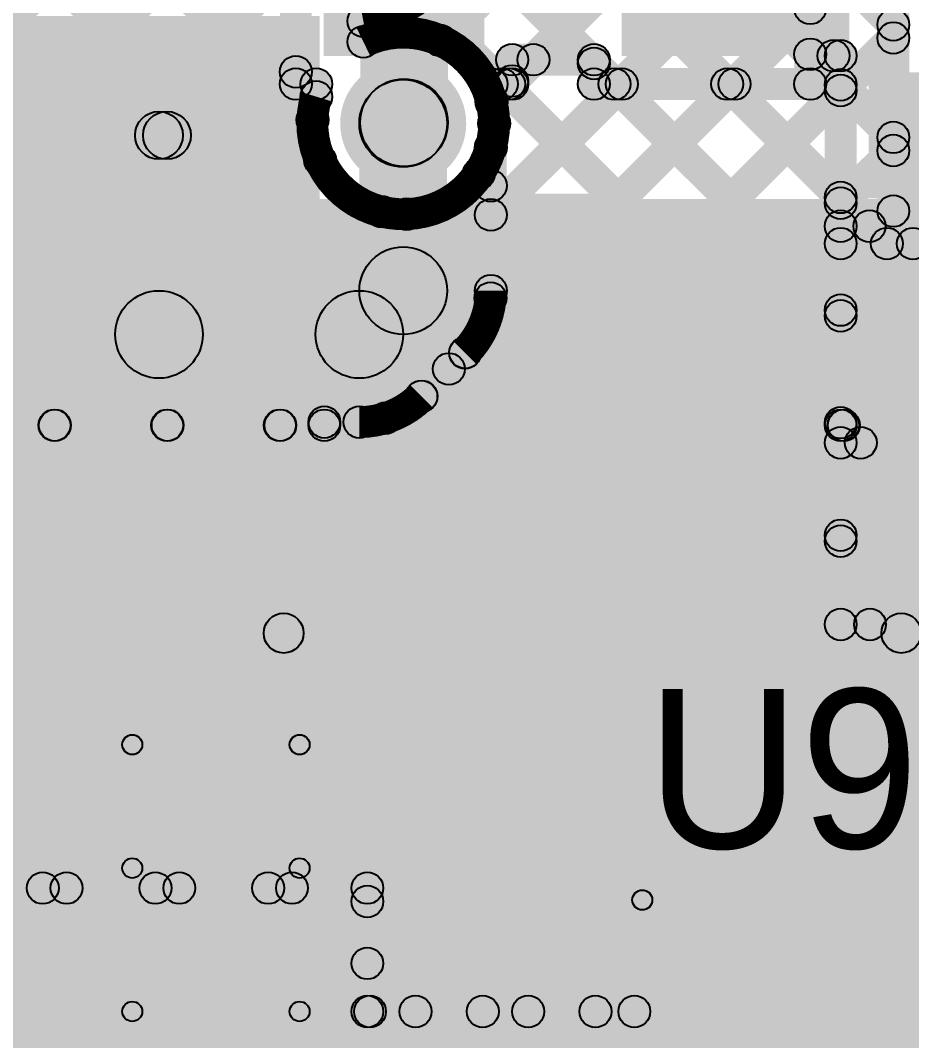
# Model space of a CAD drawing. Header units: millimetres. Extents: x -0.24 to 2.5, y 0 to 2.55.
# Drawn here: x 0.4219 to 0.6456, y 1.7497 to 2.0059 of the extents above; entities that cross this region are included whole.
import ezdxf

# ---------------------------------------------------------------- set-up
doc = ezdxf.new("R2010")
doc.units = ezdxf.units.MM
doc.header["$MEASUREMENT"] = 0
for name, color, linetype in [('BottomLayer', 5, 'Continuous'), ('BottomPaste', 16, 'Continuous'), ('BottomSolder', 6, 'Continuous'), ('TopLayer', 1, 'Continuous'), ('TopOverlay', 2, 'Continuous'), ('TopPaste', 8, 'Continuous'), ('TopSolder', 216, 'Continuous'), ('ViaHoleLayer', 16, 'Continuous')]:
    doc.layers.add(name, color=color, linetype=linetype)

# ---------------------------------------------------------------- blocks, each defined once
blk = doc.blocks.new('LM393DT_6')
at = {"layer": 'TopLayer'}
for points in [[(-0.07579, 0.08681), (-0.07579, 0.06319), (-0.13681, 0.06319), (-0.13681, 0.08681)], [(0.13681, 0.08681), (0.13681, 0.06319), (0.07579, 0.06319), (0.07579, 0.08681)], [(-0.07579, 0.03681), (-0.07579, 0.01319), (-0.13681, 0.01319), (-0.13681, 0.03681)], [(0.13681, 0.03681), (0.13681, 0.01319), (0.07579, 0.01319), (0.07579, 0.03681)], [(-0.07579, -0.01319), (-0.07579, -0.03681), (-0.13681, -0.03681), (-0.13681, -0.01319)], [(0.13681, -0.01319), (0.13681, -0.03681), (0.07579, -0.03681), (0.07579, -0.01319)], [(-0.07579, -0.06319), (-0.07579, -0.08681), (-0.13681, -0.08681), (-0.13681, -0.06319)], [(0.13681, -0.06319), (0.13681, -0.08681), (0.07579, -0.08681), (0.07579, -0.06319)]]:
    blk.add_hatch(color=1, dxfattribs=at).paths.add_polyline_path(points)
at = {"layer": 'TopOverlay'}
h = blk.add_hatch(color=2, dxfattribs=at)
edge = h.paths.add_edge_path()
edge.add_arc((-0.12907, 0.102), 0.005, 0, 360)
h = blk.add_hatch(color=2, dxfattribs=at)
edge = h.paths.add_edge_path()
edge.add_arc((-0.11493, 0.102), 0.005, 0, 360)
h = blk.add_hatch(color=2, dxfattribs=at)
edge = h.paths.add_edge_path()
edge.add_arc((-0.075, 0.1), 0.005, 0, 360)
for points in [[(-0.075, 0.095), (-0.075, 0.105), (0.08, 0.105), (0.08, 0.095)], [(-0.075, -0.105), (-0.075, -0.095), (0.08, -0.095), (0.08, -0.105)]]:
    blk.add_hatch(color=2, dxfattribs=at).paths.add_polyline_path(points)
h = blk.add_hatch(color=2, dxfattribs=at)
edge = h.paths.add_edge_path()
edge.add_arc((0.08, 0.1), 0.005, 0, 360)
h = blk.add_hatch(color=2, dxfattribs=at)
edge = h.paths.add_edge_path()
edge.add_arc((-0.075, -0.1), 0.005, 0, 360)
h = blk.add_hatch(color=2, dxfattribs=at)
edge = h.paths.add_edge_path()
edge.add_arc((0.08, -0.1), 0.005, 0, 360)
at = {"layer": 'TopPaste'}
for points in [[(-0.07579, 0.08681), (-0.07579, 0.06319), (-0.13681, 0.06319), (-0.13681, 0.08681)], [(0.13681, 0.08681), (0.13681, 0.06319), (0.07579, 0.06319), (0.07579, 0.08681)], [(-0.07579, 0.03681), (-0.07579, 0.01319), (-0.13681, 0.01319), (-0.13681, 0.03681)], [(0.13681, 0.03681), (0.13681, 0.01319), (0.07579, 0.01319), (0.07579, 0.03681)], [(-0.07579, -0.01319), (-0.07579, -0.03681), (-0.13681, -0.03681), (-0.13681, -0.01319)], [(0.13681, -0.01319), (0.13681, -0.03681), (0.07579, -0.03681), (0.07579, -0.01319)], [(-0.07579, -0.06319), (-0.07579, -0.08681), (-0.13681, -0.08681), (-0.13681, -0.06319)], [(0.13681, -0.06319), (0.13681, -0.08681), (0.07579, -0.08681), (0.07579, -0.06319)]]:
    blk.add_hatch(color=8, dxfattribs=at).paths.add_polyline_path(points)
at = {"layer": 'TopSolder'}
for points in [[(-0.07179, 0.09081), (-0.07179, 0.05919), (-0.14081, 0.05919), (-0.14081, 0.09081)], [(0.14081, 0.09081), (0.14081, 0.05919), (0.07179, 0.05919), (0.07179, 0.09081)], [(-0.07179, 0.04081), (-0.07179, 0.00919), (-0.14081, 0.00919), (-0.14081, 0.04081)], [(0.14081, 0.04081), (0.14081, 0.00919), (0.07179, 0.00919), (0.07179, 0.04081)], [(-0.07179, -0.00919), (-0.07179, -0.04081), (-0.14081, -0.04081), (-0.14081, -0.00919)], [(0.14081, -0.00919), (0.14081, -0.04081), (0.07179, -0.04081), (0.07179, -0.00919)], [(-0.07179, -0.05919), (-0.07179, -0.09081), (-0.14081, -0.09081), (-0.14081, -0.05919)], [(0.14081, -0.05919), (0.14081, -0.09081), (0.07179, -0.09081), (0.07179, -0.05919)]]:
    blk.add_hatch(color=216, dxfattribs=at).paths.add_polyline_path(points)
at = {"layer": 'TopOverlay', "const_width": 0.01}
blk.add_lwpolyline([(-0.11493, 0.102, 1), (-0.12907, 0.102, 1)], format="xyb", close=True, dxfattribs=at)
at = {"layer": 'TopOverlay'}
for centre in [(-0.12907, 0.102), (-0.11493, 0.102), (-0.075, 0.1), (0.08, 0.1), (-0.075, -0.1), (0.08, -0.1)]:
    blk.add_circle(centre, 0.005, dxfattribs=at)
blk = doc.blocks.new('C__0603_12')
at = {"layer": 'TopLayer'}
for points in [[(-0.015, 0.0175), (-0.015, -0.0175), (-0.045, -0.0175), (-0.045, 0.0175)], [(0.045, 0.0175), (0.045, -0.0175), (0.015, -0.0175), (0.015, 0.0175)]]:
    blk.add_hatch(color=1, dxfattribs=at).paths.add_polyline_path(points)
at = {"layer": 'TopOverlay'}
h = blk.add_hatch(color=2, dxfattribs=at)
edge = h.paths.add_edge_path()
edge.add_arc((-0.049, 0.021), 0.0025, 0, 360)
h = blk.add_hatch(color=2, dxfattribs=at)
edge = h.paths.add_edge_path()
edge.add_arc((-0.049, 0.021), 0.0025, 0, 360)
for points in [[(-0.049, 0.0185), (-0.049, 0.0235), (-0.018, 0.0235), (-0.018, 0.0185)], [(0.018, 0.0185), (0.018, 0.0235), (0.049, 0.0235), (0.049, 0.0185)], [(-0.0515, 0.021), (-0.0465, 0.021), (-0.0465, -0.021), (-0.0515, -0.021)], [(0.0465, 0.021), (0.0515, 0.021), (0.0515, -0.021), (0.0465, -0.021)], [(-0.049, -0.0235), (-0.049, -0.0185), (-0.018, -0.0185), (-0.018, -0.0235)], [(0.018, -0.0235), (0.018, -0.0185), (0.049, -0.0185), (0.049, -0.0235)]]:
    blk.add_hatch(color=2, dxfattribs=at).paths.add_polyline_path(points)
h = blk.add_hatch(color=2, dxfattribs=at)
edge = h.paths.add_edge_path()
edge.add_arc((-0.018, 0.021), 0.0025, 0, 360)
h = blk.add_hatch(color=2, dxfattribs=at)
edge = h.paths.add_edge_path()
edge.add_arc((0.018, 0.021), 0.0025, 0, 360)
h = blk.add_hatch(color=2, dxfattribs=at)
edge = h.paths.add_edge_path()
edge.add_arc((0.049, 0.021), 0.0025, 0, 360)
h = blk.add_hatch(color=2, dxfattribs=at)
edge = h.paths.add_edge_path()
edge.add_arc((0.049, 0.021), 0.0025, 0, 360)
h = blk.add_hatch(color=2, dxfattribs=at)
edge = h.paths.add_edge_path()
edge.add_arc((-0.049, -0.021), 0.0025, 0, 360)
h = blk.add_hatch(color=2, dxfattribs=at)
edge = h.paths.add_edge_path()
edge.add_arc((-0.049, -0.021), 0.0025, 0, 360)
h = blk.add_hatch(color=2, dxfattribs=at)
edge = h.paths.add_edge_path()
edge.add_arc((-0.018, -0.021), 0.0025, 0, 360)
h = blk.add_hatch(color=2, dxfattribs=at)
edge = h.paths.add_edge_path()
edge.add_arc((0.018, -0.021), 0.0025, 0, 360)
h = blk.add_hatch(color=2, dxfattribs=at)
edge = h.paths.add_edge_path()
edge.add_arc((0.049, -0.021), 0.0025, 0, 360)
h = blk.add_hatch(color=2, dxfattribs=at)
edge = h.paths.add_edge_path()
edge.add_arc((0.049, -0.021), 0.0025, 0, 360)
at = {"layer": 'TopPaste'}
for points in [[(-0.015, 0.0175), (-0.015, -0.0175), (-0.045, -0.0175), (-0.045, 0.0175)], [(0.045, 0.0175), (0.045, -0.0175), (0.015, -0.0175), (0.015, 0.0175)]]:
    blk.add_hatch(color=8, dxfattribs=at).paths.add_polyline_path(points)
at = {"layer": 'TopSolder'}
for points in [[(-0.01264, 0.01986), (-0.01264, -0.01986), (-0.04736, -0.01986), (-0.04736, 0.01986)], [(0.04736, 0.01986), (0.04736, -0.01986), (0.01264, -0.01986), (0.01264, 0.01986)]]:
    blk.add_hatch(color=216, dxfattribs=at).paths.add_polyline_path(points)
at = {"layer": 'TopOverlay'}
for centre in [(-0.049, 0.021), (-0.049, 0.021), (-0.018, 0.021), (0.018, 0.021), (0.049, 0.021), (0.049, 0.021), (-0.049, -0.021), (-0.049, -0.021), (-0.018, -0.021), (0.018, -0.021), (0.049, -0.021), (0.049, -0.021)]:
    blk.add_circle(centre, 0.0025, dxfattribs=at)
blk = doc.blocks.new('SOT_23_B_37')
at = {"layer": 'BottomLayer'}
for points in [[(-0.05354, 0.05748), (-0.02126, 0.05748), (-0.02126, 0.02126), (-0.05354, 0.02126)], [(0.02126, 0.05748), (0.05354, 0.05748), (0.05354, 0.02126), (0.02126, 0.02126)], [(-0.01614, -0.02126), (0.01614, -0.02126), (0.01614, -0.05748), (-0.01614, -0.05748)]]:
    blk.add_hatch(color=5, dxfattribs=at).paths.add_polyline_path(points)
at = {"layer": 'BottomPaste'}
for points in [[(-0.05354, 0.05748), (-0.02126, 0.05748), (-0.02126, 0.02126), (-0.05354, 0.02126)], [(0.02126, 0.05748), (0.05354, 0.05748), (0.05354, 0.02126), (0.02126, 0.02126)], [(-0.01614, -0.02126), (0.01614, -0.02126), (0.01614, -0.05748), (-0.01614, -0.05748)]]:
    blk.add_hatch(color=16, dxfattribs=at).paths.add_polyline_path(points)
at = {"layer": 'BottomSolder'}
for points in [[(-0.05754, 0.06148), (-0.01726, 0.06148), (-0.01726, 0.01726), (-0.05754, 0.01726)], [(0.01726, 0.06148), (0.05754, 0.06148), (0.05754, 0.01726), (0.01726, 0.01726)], [(-0.02014, -0.01726), (0.02014, -0.01726), (0.02014, -0.06148), (-0.02014, -0.06148)]]:
    blk.add_hatch(color=6, dxfattribs=at).paths.add_polyline_path(points)
blk = doc.blocks.new('8_TSSOP_38')
at = {"layer": 'TopLayer'}
for points in [[(-0.1437, 0.04724), (-0.08465, 0.04724), (-0.08465, 0.02953), (-0.1437, 0.02953)], [(0.08465, 0.04724), (0.1437, 0.04724), (0.1437, 0.02953), (0.08465, 0.02953)], [(-0.1437, 0.02165), (-0.08465, 0.02165), (-0.08465, 0.00394), (-0.1437, 0.00394)], [(0.08465, 0.02165), (0.1437, 0.02165), (0.1437, 0.00394), (0.08465, 0.00394)], [(-0.1437, -0.00394), (-0.08465, -0.00394), (-0.08465, -0.02165), (-0.1437, -0.02165)], [(0.08465, -0.00394), (0.1437, -0.00394), (0.1437, -0.02165), (0.08465, -0.02165)], [(-0.1437, -0.02953), (-0.08465, -0.02953), (-0.08465, -0.04724), (-0.1437, -0.04724)], [(0.08465, -0.02953), (0.1437, -0.02953), (0.1437, -0.04724), (0.08465, -0.04724)]]:
    blk.add_hatch(color=1, dxfattribs=at).paths.add_polyline_path(points)
at = {"layer": 'TopOverlay'}
h = blk.add_hatch(color=2, dxfattribs=at)
edge = h.paths.add_edge_path()
edge.add_arc((-0.133, 0.059), 0.005, 0, 360)
h = blk.add_hatch(color=2, dxfattribs=at)
edge = h.paths.add_edge_path()
edge.add_arc((-0.127, 0.059), 0.005, 0, 360)
h = blk.add_hatch(color=2, dxfattribs=at)
edge = h.paths.add_edge_path()
edge.add_arc((-0.072, 0.061), 0.0025, 0, 360)
for points in [[(0.071, 0.0635), (0.071, 0.0585), (-0.072, 0.0585), (-0.072, 0.0635)], [(0.071, -0.0585), (0.071, -0.0635), (-0.072, -0.0635), (-0.072, -0.0585)]]:
    blk.add_hatch(color=2, dxfattribs=at).paths.add_polyline_path(points)
h = blk.add_hatch(color=2, dxfattribs=at)
edge = h.paths.add_edge_path()
edge.add_arc((0.071, 0.061), 0.0025, 0, 360)
h = blk.add_hatch(color=2, dxfattribs=at)
edge = h.paths.add_edge_path()
edge.add_arc((-0.072, -0.061), 0.0025, 0, 360)
h = blk.add_hatch(color=2, dxfattribs=at)
edge = h.paths.add_edge_path()
edge.add_arc((0.071, -0.061), 0.0025, 0, 360)
at = {"layer": 'TopPaste'}
for points in [[(-0.1437, 0.04724), (-0.08465, 0.04724), (-0.08465, 0.02953), (-0.1437, 0.02953)], [(0.08465, 0.04724), (0.1437, 0.04724), (0.1437, 0.02953), (0.08465, 0.02953)], [(-0.1437, 0.02165), (-0.08465, 0.02165), (-0.08465, 0.00394), (-0.1437, 0.00394)], [(0.08465, 0.02165), (0.1437, 0.02165), (0.1437, 0.00394), (0.08465, 0.00394)], [(-0.1437, -0.00394), (-0.08465, -0.00394), (-0.08465, -0.02165), (-0.1437, -0.02165)], [(0.08465, -0.00394), (0.1437, -0.00394), (0.1437, -0.02165), (0.08465, -0.02165)], [(-0.1437, -0.02953), (-0.08465, -0.02953), (-0.08465, -0.04724), (-0.1437, -0.04724)], [(0.08465, -0.02953), (0.1437, -0.02953), (0.1437, -0.04724), (0.08465, -0.04724)]]:
    blk.add_hatch(color=8, dxfattribs=at).paths.add_polyline_path(points)
at = {"layer": 'TopSolder'}
for points in [[(-0.1477, 0.05124), (-0.08065, 0.05124), (-0.08065, 0.02553), (-0.1477, 0.02553)], [(0.08065, 0.05124), (0.1477, 0.05124), (0.1477, 0.02553), (0.08065, 0.02553)], [(-0.1477, 0.02565), (-0.08065, 0.02565), (-0.08065, -0.00006), (-0.1477, -0.00006)], [(0.08065, 0.02565), (0.1477, 0.02565), (0.1477, -0.00006), (0.08065, -0.00006)], [(-0.1477, 0.00006), (-0.08065, 0.00006), (-0.08065, -0.02565), (-0.1477, -0.02565)], [(0.08065, 0.00006), (0.1477, 0.00006), (0.1477, -0.02565), (0.08065, -0.02565)], [(-0.1477, -0.02553), (-0.08065, -0.02553), (-0.08065, -0.05124), (-0.1477, -0.05124)], [(0.08065, -0.02553), (0.1477, -0.02553), (0.1477, -0.05124), (0.08065, -0.05124)]]:
    blk.add_hatch(color=216, dxfattribs=at).paths.add_polyline_path(points)
at = {"layer": 'TopOverlay', "const_width": 0.01}
blk.add_lwpolyline([(-0.127, 0.059, 1), (-0.133, 0.059, 1)], format="xyb", close=True, dxfattribs=at)
at = {"layer": 'TopOverlay'}
for centre, radius in [((-0.133, 0.059), 0.005), ((-0.127, 0.059), 0.005), ((-0.072, 0.061), 0.0025), ((0.071, 0.061), 0.0025), ((-0.072, -0.061), 0.0025), ((0.071, -0.061), 0.0025)]:
    blk.add_circle(centre, radius, dxfattribs=at)

msp = doc.modelspace()

# ---------------------------------------------------------------- hatches: boundary and pattern name
at = {"layer": 'BottomLayer'}
for points in [[(0.04617, 2.28282), (0.05183, 2.28848), (0.82977, 1.51053), (0.82412, 1.50487)], [(0.04617, 2.25454), (0.05183, 2.26019), (0.81147, 1.50055), (0.80582, 1.49489)], [(-0.0496, 2.23717), (-0.04394, 2.24283), (0.76269, 1.43619), (0.75703, 1.43054)], [(-0.02132, 2.23717), (-0.01566, 2.24283), (0.77109, 1.45608), (0.76544, 1.45042)], [(0.00697, 2.23717), (0.01262, 2.24283), (0.78218, 1.47328), (0.77652, 1.46762)], [(0.03525, 2.23717), (0.04091, 2.24283), (0.79566, 1.48808), (0.79, 1.48243)], [(0.31779, 1.53117), (0.31213, 1.53683), (0.83879, 2.06349), (0.84445, 2.05783)], [(-0.05484, 1.49795), (-0.0605, 1.50361), (0.48828, 2.05239), (0.49394, 2.04673)], [(-0.04896, 1.53212), (-0.05462, 1.53777), (0.45495, 2.04735), (0.46061, 2.04169)], [(0.42872, 2.04169), (0.43438, 2.04735), (0.49803, 1.98369), (0.49238, 1.97804)], [(0.49506, 1.98989), (0.48706, 1.98989), (0.48706, 2.04811), (0.49506, 2.04811)], [(0.40617, 2.03596), (0.41183, 2.04161), (0.93261, 1.52083), (0.92696, 1.51517)], [(0.62414, 1.98989), (0.61614, 1.98989), (0.61614, 2.03171), (0.62414, 2.03171)], [(0.34607, 1.53117), (0.34041, 1.53683), (0.83117, 2.02759), (0.83683, 2.02193)], [(0.61731, 2.0228), (0.62297, 2.02846), (0.64383, 2.0076), (0.63817, 2.00195)], [(-0.16717, 1.35734), (-0.17283, 1.363), (0.48823, 2.02405), (0.49388, 2.0184)], [(0.5292, 1.9802), (0.5072, 1.9802), (0.5072, 2.019), (0.5292, 2.019)], [(0.645, 1.958), (0.637, 1.958), (0.637, 2.02), (0.645, 2.02)], [(0.3471, 2.01017), (0.35276, 2.01583), (0.85098, 1.51761), (0.84533, 1.51195)], [(0.37539, 2.01017), (0.38105, 2.01583), (0.87608, 1.5208), (0.87042, 1.51514)], [(0.40367, 2.01017), (0.40933, 2.01583), (0.90433, 1.52083), (0.89867, 1.51517)], [(-0.00063, 1.35417), (-0.00629, 1.35983), (0.63817, 2.00429), (0.64383, 1.99863)], [(0.37436, 1.53117), (0.3687, 1.53683), (0.83117, 1.9993), (0.83683, 1.99364)], [(0.54817, 1.98783), (0.54251, 1.99348), (0.54786, 1.99883), (0.55351, 1.99317)], [(0.54534, 1.992), (0.54534, 2), (0.56586, 2), (0.56586, 1.992)], [(0.61731, 1.99452), (0.62297, 2.00018), (0.64383, 1.97932), (0.63817, 1.97366)], [(-0.12206, 1.37417), (-0.12771, 1.37983), (0.48823, 1.99577), (0.49388, 1.99011)], [(0.54934, 1.98989), (0.54134, 1.98989), (0.54134, 1.996), (0.54934, 1.996)], [(0.56986, 1.98989), (0.56186, 1.98989), (0.56186, 1.996), (0.56986, 1.996)], [(0.56303, 1.99223), (0.56869, 1.99789), (0.57386, 1.99272), (0.5682, 1.98706)], [(0.49106, 1.98589), (0.49106, 1.99389), (0.4962, 1.99389), (0.4962, 1.98589)], [(0.5402, 1.98589), (0.5402, 1.99389), (0.54534, 1.99389), (0.54534, 1.98589)], [(0.56586, 1.98589), (0.56586, 1.99389), (0.62014, 1.99389), (0.62014, 1.98589)], [(-0.04817, 1.3632), (-0.05383, 1.36886), (0.57003, 1.99272), (0.57569, 1.98706)], [(-0.02892, 1.35417), (-0.03458, 1.35983), (0.59831, 1.99272), (0.60397, 1.98706)], [(0.40264, 1.53117), (0.39698, 1.53683), (0.85298, 1.99283), (0.85864, 1.98717)], [(0.43092, 1.53117), (0.42527, 1.53683), (0.88127, 1.99283), (0.88692, 1.98717)], [(0.54303, 1.98268), (0.53737, 1.98834), (0.54175, 1.99272), (0.5474, 1.98706)], [(0.53992, 1.98706), (0.54558, 1.99272), (1.01747, 1.52083), (1.01181, 1.51517)], [(0.5682, 1.98706), (0.57386, 1.99272), (1.04575, 1.52083), (1.04009, 1.51517)], [(0.59649, 1.98706), (0.60214, 1.99272), (1.07403, 1.52083), (1.06838, 1.51517)], [(0.5002, 1.98671), (0.4922, 1.98671), (0.4922, 1.98989), (0.5002, 1.98989)], [(0.52578, 1.97222), (0.51022, 1.98778), (0.51042, 1.98797), (0.52597, 1.97242)], [(0.5442, 1.98526), (0.5362, 1.98526), (0.5362, 1.98989), (0.5442, 1.98989)], [(0.20493, 1.53145), (0.19927, 1.53711), (0.63817, 1.97601), (0.64383, 1.97035)], [(-0.09377, 1.37417), (-0.09943, 1.37983), (0.49432, 1.97358), (0.49998, 1.96792)], [(0.53416, 1.96454), (0.53982, 1.97019), (0.98918, 1.52083), (0.98353, 1.51517)], [(-0.06549, 1.37417), (-0.07114, 1.37983), (0.50971, 1.96068), (0.51537, 1.95502)], [(0.23293, 1.53117), (0.22728, 1.53683), (0.65128, 1.96083), (0.65693, 1.95517)], [(0.26122, 1.53117), (0.25556, 1.53683), (0.67956, 1.96083), (0.68522, 1.95517)], [(0.261, 1.578), (1.173, 1.578), (1.173, 1.961), (0.261, 1.961)], [(0.2895, 1.53117), (0.28385, 1.53683), (0.70785, 1.96083), (0.7135, 1.95517)], [(0.51604, 1.95438), (0.52169, 1.96003), (0.9609, 1.52083), (0.95524, 1.51517)], [(0.641, 1.954), (0.641, 1.962), (0.713, 1.962), (0.713, 1.954)]]:
    msp.add_hatch(color=5, dxfattribs=at).paths.add_polyline_path(points)
h = msp.add_hatch(color=5, dxfattribs=at)
edge = h.paths.add_edge_path()
edge.add_arc((0.62014, 2.00889), 0.004, 0, 360)
h = msp.add_hatch(color=5, dxfattribs=at)
edge = h.paths.add_edge_path()
edge.add_arc((0.641, 2.00477), 0.004, 0, 360)
h = msp.add_hatch(color=5, dxfattribs=at)
edge = h.paths.add_edge_path()
edge.add_arc((0.641, 2.00146), 0.004, 0, 360)
h = msp.add_hatch(color=5, dxfattribs=at)
edge = h.paths.add_edge_path()
edge.add_arc((0.62014, 1.99735), 0.004, 0, 360)
h = msp.add_hatch(color=5, dxfattribs=at)
edge = h.paths.add_edge_path()
edge.add_arc((0.54534, 1.996), 0.004, 0, 360)
h = msp.add_hatch(color=5, dxfattribs=at)
edge = h.paths.add_edge_path()
edge.add_arc((0.54534, 1.996), 0.004, 0, 360)
h = msp.add_hatch(color=5, dxfattribs=at)
edge = h.paths.add_edge_path()
edge.add_arc((0.55068, 1.996), 0.004, 0, 360)
h = msp.add_hatch(color=5, dxfattribs=at)
edge = h.paths.add_edge_path()
edge.add_arc((0.56586, 1.996), 0.004, 0, 360)
h = msp.add_hatch(color=5, dxfattribs=at)
edge = h.paths.add_edge_path()
edge.add_arc((0.56586, 1.996), 0.004, 0, 360)
h = msp.add_hatch(color=5, dxfattribs=at)
edge = h.paths.add_edge_path()
edge.add_arc((0.56586, 1.99506), 0.004, 0, 360)
h = msp.add_hatch(color=5, dxfattribs=at)
edge = h.paths.add_edge_path()
edge.add_arc((0.49106, 1.99294), 0.004, 0, 360)
h = msp.add_hatch(color=5, dxfattribs=at)
edge = h.paths.add_edge_path()
edge.add_arc((0.49106, 1.98989), 0.004, 0, 360)
h = msp.add_hatch(color=5, dxfattribs=at)
edge = h.paths.add_edge_path()
edge.add_arc((0.49106, 1.98989), 0.004, 0, 360)
h = msp.add_hatch(color=5, dxfattribs=at)
edge = h.paths.add_edge_path()
edge.add_arc((0.4962, 1.98989), 0.004, 0, 360)
h = msp.add_hatch(color=5, dxfattribs=at)
edge = h.paths.add_edge_path()
edge.add_arc((0.4962, 1.98989), 0.004, 0, 360)
h = msp.add_hatch(color=5, dxfattribs=at)
edge = h.paths.add_edge_path()
edge.add_arc((0.5402, 1.98989), 0.004, 0, 360)
h = msp.add_hatch(color=5, dxfattribs=at)
edge = h.paths.add_edge_path()
edge.add_arc((0.5402, 1.98989), 0.004, 0, 360)
h = msp.add_hatch(color=5, dxfattribs=at)
edge = h.paths.add_edge_path()
edge.add_arc((0.54275, 1.98989), 0.004, 0, 360)
h = msp.add_hatch(color=5, dxfattribs=at)
edge = h.paths.add_edge_path()
edge.add_arc((0.54457, 1.98989), 0.004, 0, 360)
h = msp.add_hatch(color=5, dxfattribs=at)
edge = h.paths.add_edge_path()
edge.add_arc((0.54534, 1.99065), 0.004, 0, 360)
h = msp.add_hatch(color=5, dxfattribs=at)
edge = h.paths.add_edge_path()
edge.add_arc((0.54534, 1.98989), 0.004, 0, 360)
h = msp.add_hatch(color=5, dxfattribs=at)
edge = h.paths.add_edge_path()
edge.add_arc((0.54534, 1.98989), 0.004, 0, 360)
h = msp.add_hatch(color=5, dxfattribs=at)
edge = h.paths.add_edge_path()
edge.add_arc((0.56586, 1.98989), 0.004, 0, 360)
h = msp.add_hatch(color=5, dxfattribs=at)
edge = h.paths.add_edge_path()
edge.add_arc((0.56586, 1.98989), 0.004, 0, 360)
h = msp.add_hatch(color=5, dxfattribs=at)
edge = h.paths.add_edge_path()
edge.add_arc((0.57103, 1.98989), 0.004, 0, 360)
h = msp.add_hatch(color=5, dxfattribs=at)
edge = h.paths.add_edge_path()
edge.add_arc((0.57103, 1.98989), 0.004, 0, 360)
h = msp.add_hatch(color=5, dxfattribs=at)
edge = h.paths.add_edge_path()
edge.add_arc((0.57286, 1.98989), 0.004, 0, 360)
h = msp.add_hatch(color=5, dxfattribs=at)
edge = h.paths.add_edge_path()
edge.add_arc((0.59932, 1.98989), 0.004, 0, 360)
h = msp.add_hatch(color=5, dxfattribs=at)
edge = h.paths.add_edge_path()
edge.add_arc((0.60114, 1.98989), 0.004, 0, 360)
h = msp.add_hatch(color=5, dxfattribs=at)
edge = h.paths.add_edge_path()
edge.add_arc((0.62014, 1.98989), 0.004, 0, 360)
h = msp.add_hatch(color=5, dxfattribs=at)
edge = h.paths.add_edge_path()
edge.add_arc((0.62014, 1.98989), 0.004, 0, 360)
h = msp.add_hatch(color=5, dxfattribs=at)
edge = h.paths.add_edge_path()
edge.add_arc((0.4962, 1.98671), 0.004, 0, 360)
h = msp.add_hatch(color=5, dxfattribs=at)
edge = h.paths.add_edge_path()
edge.add_arc((0.4962, 1.98671), 0.004, 0, 360)
h = msp.add_hatch(color=5, dxfattribs=at)
edge = h.paths.add_edge_path()
edge.add_arc((0.518, 1.98), 0.01181, 0, 360)
h = msp.add_hatch(color=5, dxfattribs=at)
edge = h.paths.add_edge_path()
edge.add_arc((0.518, 1.98), 0.011, 0, 360)
h = msp.add_hatch(color=5, dxfattribs=at)
edge = h.paths.add_edge_path()
edge.add_arc((0.5182, 1.9802), 0.011, 0, 360)
h = msp.add_hatch(color=5, dxfattribs=at)
edge = h.paths.add_edge_path()
edge.add_arc((0.5182, 1.9802), 0.011, 0, 360)
h = msp.add_hatch(color=5, dxfattribs=at)
edge = h.paths.add_edge_path()
edge.add_arc((0.5402, 1.98551), 0.004, 0, 360)
h = msp.add_hatch(color=5, dxfattribs=at)
edge = h.paths.add_edge_path()
edge.add_arc((0.5402, 1.98526), 0.004, 0, 360)
h = msp.add_hatch(color=5, dxfattribs=at)
edge = h.paths.add_edge_path()
edge.add_arc((0.5402, 1.98526), 0.004, 0, 360)
h = msp.add_hatch(color=5, dxfattribs=at)
edge = h.paths.add_edge_path()
edge.add_arc((0.49521, 1.98087), 0.004, 0, 360)
h = msp.add_hatch(color=5, dxfattribs=at)
edge = h.paths.add_edge_path()
edge.add_arc((0.54081, 1.98), 0.004, 0, 360)
h = msp.add_hatch(color=5, dxfattribs=at)
edge = h.paths.add_edge_path()
edge.add_arc((0.54081, 1.98), 0.004, 0, 360)
h = msp.add_hatch(color=5, dxfattribs=at)
edge = h.paths.add_edge_path()
edge.add_arc((0.641, 1.97649), 0.004, 0, 360)
h = msp.add_hatch(color=5, dxfattribs=at)
edge = h.paths.add_edge_path()
edge.add_arc((0.641, 1.97318), 0.004, 0, 360)
h = msp.add_hatch(color=5, dxfattribs=at)
edge = h.paths.add_edge_path()
edge.add_arc((0.49715, 1.97075), 0.004, 0, 360)
h = msp.add_hatch(color=5, dxfattribs=at)
edge = h.paths.add_edge_path()
edge.add_arc((0.53699, 1.96736), 0.004, 0, 360)
h = msp.add_hatch(color=5, dxfattribs=at)
edge = h.paths.add_edge_path()
edge.add_arc((0.51254, 1.95785), 0.004, 0, 360)
h = msp.add_hatch(color=5, dxfattribs=at)
edge = h.paths.add_edge_path()
edge.add_arc((0.51887, 1.95721), 0.004, 0, 360)
h = msp.add_hatch(color=5, dxfattribs=at)
edge = h.paths.add_edge_path()
edge.add_arc((0.641, 1.958), 0.004, 0, 360)
h = msp.add_hatch(color=5, dxfattribs=at)
edge = h.paths.add_edge_path()
edge.add_arc((0.641, 1.958), 0.004, 0, 360)
h = msp.add_hatch(color=5, dxfattribs=at)
edge = h.paths.add_edge_path()
edge.add_arc((0.434, 1.842), 0.01181, 0, 360)
at = {"layer": 'BottomSolder'}
h = msp.add_hatch(color=6, dxfattribs=at)
edge = h.paths.add_edge_path()
edge.add_arc((0.518, 1.98), 0.01581, 0, 360)
h = msp.add_hatch(color=6, dxfattribs=at)
edge = h.paths.add_edge_path()
edge.add_arc((0.434, 1.842), 0.01581, 0, 360)
at = {"layer": 'TopLayer'}
for points in [[(0.47166, 2.14017), (0.47732, 2.14583), (0.63062, 1.99253), (0.62496, 1.98687)], [(0.53008, 1.99802), (0.52442, 2.00368), (0.58775, 2.067), (0.5934, 2.06135)], [(0.53517, 2.04838), (0.54083, 2.05403), (0.63062, 1.96425), (0.62496, 1.95859)], [(0.54298, 1.98263), (0.53732, 1.98829), (0.60215, 2.05312), (0.60781, 2.04747)], [(0.54283, 1.9542), (0.53717, 1.95986), (0.62317, 2.04586), (0.62883, 2.0402)], [(0.53171, 2.02355), (0.53737, 2.02921), (0.63062, 1.93596), (0.62496, 1.9303)], [(0.40208, 1.78517), (0.39642, 1.79083), (0.62317, 2.01758), (0.62883, 2.01192)], [(0.51864, 2.00835), (0.52429, 2.014), (0.63062, 1.90768), (0.62496, 1.90202)], [(0.63, 1.997), (0.622, 1.997), (0.622, 2.016), (0.63, 2.016)], [(0.402, 1.948), (0.497, 1.948), (0.497, 2.007), (0.402, 2.007)], [(0.512, 2.0005), (0.504, 2.0005), (0.504, 2.00567), (0.512, 2.00567)], [(0.63179, 1.95419), (0.62379, 1.95419), (0.62379, 1.997), (0.63179, 1.997)], [(0.43037, 1.78517), (0.42471, 1.79083), (0.62496, 1.99108), (0.63062, 1.98542)], [(0.4567, 1.971), (0.4567, 1.983), (0.4587, 1.983), (0.4587, 1.971)], [(0.32417, 1.97654), (0.32983, 1.98219), (0.55219, 1.75983), (0.54654, 1.75417)], [(0.529, 1.938), (0.507, 1.938), (0.507, 1.98), (0.529, 1.98)], [(0.544, 1.938), (0.536, 1.938), (0.536, 1.97397), (0.544, 1.97397)], [(0.53717, 1.96153), (0.54283, 1.96718), (0.63062, 1.8794), (0.62496, 1.87374)], [(0.45865, 1.78517), (0.45299, 1.79083), (0.62496, 1.96279), (0.63062, 1.95714)], [(0.62779, 1.95019), (0.62779, 1.95819), (0.71081, 1.95819), (0.71081, 1.95019)], [(0.63219, 1.95136), (0.63784, 1.95702), (0.64222, 1.95264), (0.63657, 1.94698)], [(0.64875, 1.94698), (0.64309, 1.95264), (0.64747, 1.95702), (0.65312, 1.95136)], [(0.32417, 1.94825), (0.32983, 1.95391), (0.49291, 1.79083), (0.48725, 1.78517)], [(0.62779, 1.94581), (0.62779, 1.95381), (0.71081, 1.95381), (0.71081, 1.94581)], [(0.63179, 1.90419), (0.62379, 1.90419), (0.62379, 1.94981), (0.63179, 1.94981)], [(0.51478, 1.91922), (0.49922, 1.93478), (0.51022, 1.94578), (0.52578, 1.93022)], [(0.4567, 1.916), (0.4567, 1.938), (0.507, 1.938), (0.507, 1.916)], [(0.53709, 1.93332), (0.54275, 1.93898), (0.67983, 1.8019), (0.67417, 1.79624)], [(0.48693, 1.78517), (0.48128, 1.79083), (0.62496, 1.93451), (0.63062, 1.92885)], [(0.32417, 1.91997), (0.32983, 1.92562), (0.46462, 1.79083), (0.45897, 1.78517)], [(0.52542, 1.90865), (0.51977, 1.91431), (0.53069, 1.92523), (0.53635, 1.91958)], [(0.52662, 1.91551), (0.53228, 1.92117), (0.68012, 1.77332), (0.67446, 1.76767)], [(0.49821, 1.901), (0.49821, 1.909), (0.507, 1.909), (0.507, 1.901)], [(0.51069, 1.90316), (0.51634, 1.90882), (0.71633, 1.70883), (0.71067, 1.70317)], [(0.32983, 1.79777), (0.32417, 1.80343), (0.42776, 1.90702), (0.43342, 1.90136)], [(0.34551, 1.78517), (0.33986, 1.79083), (0.45604, 1.90702), (0.4617, 1.90136)], [(0.3738, 1.78517), (0.36814, 1.79083), (0.48433, 1.90702), (0.48999, 1.90136)], [(0.41519, 1.90019), (0.41519, 1.90819), (0.49821, 1.90819), (0.49821, 1.90019)], [(0.42763, 1.90136), (0.43329, 1.90702), (0.63148, 1.70883), (0.62582, 1.70317)], [(0.45592, 1.90136), (0.46157, 1.90702), (0.65976, 1.70883), (0.6541, 1.70317)], [(0.4842, 1.90136), (0.48986, 1.90702), (0.68805, 1.70883), (0.68239, 1.70317)], [(0.51183, 1.78178), (0.50617, 1.78744), (0.62575, 1.90702), (0.63141, 1.90136)], [(0.62562, 1.90136), (0.63128, 1.90702), (0.63566, 1.90264), (0.63, 1.89698)], [(0.62779, 1.90019), (0.62779, 1.90819), (0.71081, 1.90819), (0.71081, 1.90019)], [(0.389, 1.788), (0.535, 1.788), (0.535, 1.905), (0.389, 1.905)], [(0.505, 1.753), (0.604, 1.753), (0.604, 1.905), (0.505, 1.905)], [(0.62779, 1.89581), (0.62779, 1.90381), (0.71081, 1.90381), (0.71081, 1.89581)], [(0.63179, 1.85419), (0.62379, 1.85419), (0.62379, 1.89981), (0.63179, 1.89981)], [(0.32417, 1.89168), (0.32983, 1.89734), (0.43634, 1.79083), (0.43068, 1.78517)], [(0.5125, 1.75417), (0.50685, 1.75983), (0.62496, 1.87794), (0.63062, 1.87228)], [(0.62779, 1.85019), (0.62779, 1.85819), (0.71081, 1.85819), (0.71081, 1.85019)], [(0.54079, 1.75417), (0.53513, 1.75983), (0.63232, 1.85702), (0.63798, 1.85136)], [(0.56907, 1.75417), (0.56341, 1.75983), (0.6606, 1.85702), (0.66626, 1.85136)], [(0.57883, 1.73564), (0.57317, 1.7413), (0.68889, 1.85702), (0.69454, 1.85136)], [(0.57883, 1.70736), (0.57317, 1.71302), (0.67683, 1.81667), (0.68248, 1.81101)], [(0.327, 1.784), (0.327, 1.792), (0.509, 1.792), (0.509, 1.784)], [(0.513, 1.757), (0.505, 1.757), (0.505, 1.788), (0.513, 1.788)], [(0.60292, 1.70317), (0.59727, 1.70883), (0.67417, 1.78573), (0.67983, 1.78008)], [(0.245, 1.728), (0.498, 1.728), (0.498, 1.777), (0.245, 1.777)], [(0.50617, 1.76625), (0.51183, 1.77191), (0.52391, 1.75983), (0.51825, 1.75417)], [(0.509, 1.753), (0.509, 1.761), (0.576, 1.761), (0.576, 1.753)], [(0.58, 1.731), (0.572, 1.731), (0.572, 1.757), (0.58, 1.757)]]:
    msp.add_hatch(color=1, dxfattribs=at).paths.add_polyline_path(points)
h = msp.add_hatch(color=1, dxfattribs=at)
edge = h.paths.add_edge_path()
edge.add_arc((0.508, 2.00567), 0.004, 0, 360)
h = msp.add_hatch(color=1, dxfattribs=at)
edge = h.paths.add_edge_path()
edge.add_arc((0.508, 2.00567), 0.004, 0, 360)
h = msp.add_hatch(color=1, dxfattribs=at)
edge = h.paths.add_edge_path()
edge.add_arc((0.508, 2.0005), 0.004, 0, 360)
h = msp.add_hatch(color=1, dxfattribs=at)
edge = h.paths.add_edge_path()
edge.add_arc((0.508, 2.0005), 0.004, 0, 360)
h = msp.add_hatch(color=1, dxfattribs=at)
edge = h.paths.add_edge_path()
edge.add_arc((0.52725, 2.00085), 0.004, 0, 360)
h = msp.add_hatch(color=1, dxfattribs=at)
edge = h.paths.add_edge_path()
edge.add_arc((0.626, 1.997), 0.004, 0, 360)
h = msp.add_hatch(color=1, dxfattribs=at)
edge = h.paths.add_edge_path()
edge.add_arc((0.62779, 1.997), 0.004, 0, 360)
h = msp.add_hatch(color=1, dxfattribs=at)
edge = h.paths.add_edge_path()
edge.add_arc((0.62779, 1.9897), 0.004, 0, 360)
h = msp.add_hatch(color=1, dxfattribs=at)
edge = h.paths.add_edge_path()
edge.add_arc((0.518, 1.98), 0.01181, 0, 360)
h = msp.add_hatch(color=1, dxfattribs=at)
edge = h.paths.add_edge_path()
edge.add_arc((0.518, 1.98), 0.011, 0, 360)
h = msp.add_hatch(color=1, dxfattribs=at)
edge = h.paths.add_edge_path()
edge.add_arc((0.62779, 1.98825), 0.004, 0, 360)
h = msp.add_hatch(color=1, dxfattribs=at)
edge = h.paths.add_edge_path()
edge.add_arc((0.54015, 1.98546), 0.004, 0, 360)
h = msp.add_hatch(color=1, dxfattribs=at)
edge = h.paths.add_edge_path()
edge.add_arc((0.4567, 1.977), 0.006, 0, 360)
h = msp.add_hatch(color=1, dxfattribs=at)
edge = h.paths.add_edge_path()
edge.add_arc((0.4587, 1.977), 0.006, 0, 360)
h = msp.add_hatch(color=1, dxfattribs=at)
edge = h.paths.add_edge_path()
edge.add_arc((0.54081, 1.98), 0.004, 0, 360)
h = msp.add_hatch(color=1, dxfattribs=at)
edge = h.paths.add_edge_path()
edge.add_arc((0.54081, 1.98), 0.004, 0, 360)
h = msp.add_hatch(color=1, dxfattribs=at)
edge = h.paths.add_edge_path()
edge.add_arc((0.54, 1.97397), 0.004, 0, 360)
h = msp.add_hatch(color=1, dxfattribs=at)
edge = h.paths.add_edge_path()
edge.add_arc((0.54, 1.97397), 0.004, 0, 360)
h = msp.add_hatch(color=1, dxfattribs=at)
edge = h.paths.add_edge_path()
edge.add_arc((0.54, 1.96435), 0.004, 0, 360)
h = msp.add_hatch(color=1, dxfattribs=at)
edge = h.paths.add_edge_path()
edge.add_arc((0.62779, 1.96142), 0.004, 0, 360)
h = msp.add_hatch(color=1, dxfattribs=at)
edge = h.paths.add_edge_path()
edge.add_arc((0.62779, 1.95997), 0.004, 0, 360)
h = msp.add_hatch(color=1, dxfattribs=at)
edge = h.paths.add_edge_path()
edge.add_arc((0.54, 1.95703), 0.004, 0, 360)
h = msp.add_hatch(color=1, dxfattribs=at)
edge = h.paths.add_edge_path()
edge.add_arc((0.62779, 1.95419), 0.004, 0, 360)
h = msp.add_hatch(color=1, dxfattribs=at)
edge = h.paths.add_edge_path()
edge.add_arc((0.62779, 1.95419), 0.004, 0, 360)
h = msp.add_hatch(color=1, dxfattribs=at)
edge = h.paths.add_edge_path()
edge.add_arc((0.63502, 1.95419), 0.004, 0, 360)
h = msp.add_hatch(color=1, dxfattribs=at)
edge = h.paths.add_edge_path()
edge.add_arc((0.62779, 1.94981), 0.004, 0, 360)
h = msp.add_hatch(color=1, dxfattribs=at)
edge = h.paths.add_edge_path()
edge.add_arc((0.62779, 1.94981), 0.004, 0, 360)
h = msp.add_hatch(color=1, dxfattribs=at)
edge = h.paths.add_edge_path()
edge.add_arc((0.63939, 1.94981), 0.004, 0, 360)
h = msp.add_hatch(color=1, dxfattribs=at)
edge = h.paths.add_edge_path()
edge.add_arc((0.64592, 1.94981), 0.004, 0, 360)
h = msp.add_hatch(color=1, dxfattribs=at)
edge = h.paths.add_edge_path()
edge.add_arc((0.518, 1.938), 0.011, 0, 360)
h = msp.add_hatch(color=1, dxfattribs=at)
edge = h.paths.add_edge_path()
edge.add_arc((0.518, 1.938), 0.011, 0, 360)
h = msp.add_hatch(color=1, dxfattribs=at)
edge = h.paths.add_edge_path()
edge.add_arc((0.54, 1.938), 0.004, 0, 360)
h = msp.add_hatch(color=1, dxfattribs=at)
edge = h.paths.add_edge_path()
edge.add_arc((0.54, 1.938), 0.004, 0, 360)
h = msp.add_hatch(color=1, dxfattribs=at)
edge = h.paths.add_edge_path()
edge.add_arc((0.54, 1.938), 0.004, 0, 360)
h = msp.add_hatch(color=1, dxfattribs=at)
edge = h.paths.add_edge_path()
edge.add_arc((0.53992, 1.93615), 0.004, 0, 360)
h = msp.add_hatch(color=1, dxfattribs=at)
edge = h.paths.add_edge_path()
edge.add_arc((0.4567, 1.927), 0.011, 0, 360)
h = msp.add_hatch(color=1, dxfattribs=at)
edge = h.paths.add_edge_path()
edge.add_arc((0.507, 1.927), 0.011, 0, 360)
h = msp.add_hatch(color=1, dxfattribs=at)
edge = h.paths.add_edge_path()
edge.add_arc((0.507, 1.927), 0.011, 0, 360)
h = msp.add_hatch(color=1, dxfattribs=at)
edge = h.paths.add_edge_path()
edge.add_arc((0.62779, 1.93313), 0.004, 0, 360)
h = msp.add_hatch(color=1, dxfattribs=at)
edge = h.paths.add_edge_path()
edge.add_arc((0.62779, 1.93168), 0.004, 0, 360)
h = msp.add_hatch(color=1, dxfattribs=at)
edge = h.paths.add_edge_path()
edge.add_arc((0.53356, 1.92244), 0.004, 0, 360)
h = msp.add_hatch(color=1, dxfattribs=at)
edge = h.paths.add_edge_path()
edge.add_arc((0.53352, 1.9224), 0.004, 0, 360)
h = msp.add_hatch(color=1, dxfattribs=at)
edge = h.paths.add_edge_path()
edge.add_arc((0.53352, 1.9224), 0.004, 0, 360)
h = msp.add_hatch(color=1, dxfattribs=at)
edge = h.paths.add_edge_path()
edge.add_arc((0.52945, 1.91834), 0.004, 0, 360)
h = msp.add_hatch(color=1, dxfattribs=at)
edge = h.paths.add_edge_path()
edge.add_arc((0.52256, 1.91144), 0.004, 0, 360)
h = msp.add_hatch(color=1, dxfattribs=at)
edge = h.paths.add_edge_path()
edge.add_arc((0.5226, 1.91148), 0.004, 0, 360)
h = msp.add_hatch(color=1, dxfattribs=at)
edge = h.paths.add_edge_path()
edge.add_arc((0.5226, 1.91148), 0.004, 0, 360)
h = msp.add_hatch(color=1, dxfattribs=at)
edge = h.paths.add_edge_path()
edge.add_arc((0.49821, 1.905), 0.004, 0, 360)
h = msp.add_hatch(color=1, dxfattribs=at)
edge = h.paths.add_edge_path()
edge.add_arc((0.507, 1.905), 0.004, 0, 360)
h = msp.add_hatch(color=1, dxfattribs=at)
edge = h.paths.add_edge_path()
edge.add_arc((0.507, 1.905), 0.004, 0, 360)
h = msp.add_hatch(color=1, dxfattribs=at)
edge = h.paths.add_edge_path()
edge.add_arc((0.507, 1.905), 0.004, 0, 360)
h = msp.add_hatch(color=1, dxfattribs=at)
edge = h.paths.add_edge_path()
edge.add_arc((0.51352, 1.90599), 0.004, 0, 360)
h = msp.add_hatch(color=1, dxfattribs=at)
edge = h.paths.add_edge_path()
edge.add_arc((0.62779, 1.90485), 0.004, 0, 360)
h = msp.add_hatch(color=1, dxfattribs=at)
edge = h.paths.add_edge_path()
edge.add_arc((0.43046, 1.90419), 0.004, 0, 360)
h = msp.add_hatch(color=1, dxfattribs=at)
edge = h.paths.add_edge_path()
edge.add_arc((0.43059, 1.90419), 0.004, 0, 360)
h = msp.add_hatch(color=1, dxfattribs=at)
edge = h.paths.add_edge_path()
edge.add_arc((0.45874, 1.90419), 0.004, 0, 360)
h = msp.add_hatch(color=1, dxfattribs=at)
edge = h.paths.add_edge_path()
edge.add_arc((0.45887, 1.90419), 0.004, 0, 360)
h = msp.add_hatch(color=1, dxfattribs=at)
edge = h.paths.add_edge_path()
edge.add_arc((0.48703, 1.90419), 0.004, 0, 360)
h = msp.add_hatch(color=1, dxfattribs=at)
edge = h.paths.add_edge_path()
edge.add_arc((0.48716, 1.90419), 0.004, 0, 360)
h = msp.add_hatch(color=1, dxfattribs=at)
edge = h.paths.add_edge_path()
edge.add_arc((0.49821, 1.90419), 0.004, 0, 360)
h = msp.add_hatch(color=1, dxfattribs=at)
edge = h.paths.add_edge_path()
edge.add_arc((0.62779, 1.90419), 0.004, 0, 360)
h = msp.add_hatch(color=1, dxfattribs=at)
edge = h.paths.add_edge_path()
edge.add_arc((0.62779, 1.90419), 0.004, 0, 360)
h = msp.add_hatch(color=1, dxfattribs=at)
edge = h.paths.add_edge_path()
edge.add_arc((0.62845, 1.90419), 0.004, 0, 360)
h = msp.add_hatch(color=1, dxfattribs=at)
edge = h.paths.add_edge_path()
edge.add_arc((0.62858, 1.90419), 0.004, 0, 360)
h = msp.add_hatch(color=1, dxfattribs=at)
edge = h.paths.add_edge_path()
edge.add_arc((0.62779, 1.89981), 0.004, 0, 360)
h = msp.add_hatch(color=1, dxfattribs=at)
edge = h.paths.add_edge_path()
edge.add_arc((0.62779, 1.89981), 0.004, 0, 360)
h = msp.add_hatch(color=1, dxfattribs=at)
edge = h.paths.add_edge_path()
edge.add_arc((0.63283, 1.89981), 0.004, 0, 360)
h = msp.add_hatch(color=1, dxfattribs=at)
edge = h.paths.add_edge_path()
edge.add_arc((0.62779, 1.87657), 0.004, 0, 360)
h = msp.add_hatch(color=1, dxfattribs=at)
edge = h.paths.add_edge_path()
edge.add_arc((0.62779, 1.87511), 0.004, 0, 360)
h = msp.add_hatch(color=1, dxfattribs=at)
edge = h.paths.add_edge_path()
edge.add_arc((0.62779, 1.85419), 0.004, 0, 360)
h = msp.add_hatch(color=1, dxfattribs=at)
edge = h.paths.add_edge_path()
edge.add_arc((0.62779, 1.85419), 0.004, 0, 360)
h = msp.add_hatch(color=1, dxfattribs=at)
edge = h.paths.add_edge_path()
edge.add_arc((0.63515, 1.85419), 0.004, 0, 360)
h = msp.add_hatch(color=1, dxfattribs=at)
edge = h.paths.add_edge_path()
edge.add_arc((0.434, 1.842), 0.01181, 0, 360)
h = msp.add_hatch(color=1, dxfattribs=at)
edge = h.paths.add_edge_path()
edge.add_arc((0.42754, 1.788), 0.004, 0, 360)
h = msp.add_hatch(color=1, dxfattribs=at)
edge = h.paths.add_edge_path()
edge.add_arc((0.43351, 1.788), 0.004, 0, 360)
h = msp.add_hatch(color=1, dxfattribs=at)
edge = h.paths.add_edge_path()
edge.add_arc((0.45582, 1.788), 0.004, 0, 360)
h = msp.add_hatch(color=1, dxfattribs=at)
edge = h.paths.add_edge_path()
edge.add_arc((0.4618, 1.788), 0.004, 0, 360)
h = msp.add_hatch(color=1, dxfattribs=at)
edge = h.paths.add_edge_path()
edge.add_arc((0.48411, 1.788), 0.004, 0, 360)
h = msp.add_hatch(color=1, dxfattribs=at)
edge = h.paths.add_edge_path()
edge.add_arc((0.49008, 1.788), 0.004, 0, 360)
h = msp.add_hatch(color=1, dxfattribs=at)
edge = h.paths.add_edge_path()
edge.add_arc((0.509, 1.788), 0.004, 0, 360)
h = msp.add_hatch(color=1, dxfattribs=at)
edge = h.paths.add_edge_path()
edge.add_arc((0.509, 1.788), 0.004, 0, 360)
h = msp.add_hatch(color=1, dxfattribs=at)
edge = h.paths.add_edge_path()
edge.add_arc((0.509, 1.78461), 0.004, 0, 360)
h = msp.add_hatch(color=1, dxfattribs=at)
edge = h.paths.add_edge_path()
edge.add_arc((0.509, 1.76908), 0.004, 0, 360)
h = msp.add_hatch(color=1, dxfattribs=at)
edge = h.paths.add_edge_path()
edge.add_arc((0.509, 1.757), 0.004, 0, 360)
h = msp.add_hatch(color=1, dxfattribs=at)
edge = h.paths.add_edge_path()
edge.add_arc((0.509, 1.757), 0.004, 0, 360)
h = msp.add_hatch(color=1, dxfattribs=at)
edge = h.paths.add_edge_path()
edge.add_arc((0.50967, 1.757), 0.004, 0, 360)
h = msp.add_hatch(color=1, dxfattribs=at)
edge = h.paths.add_edge_path()
edge.add_arc((0.52108, 1.757), 0.004, 0, 360)
h = msp.add_hatch(color=1, dxfattribs=at)
edge = h.paths.add_edge_path()
edge.add_arc((0.53796, 1.757), 0.004, 0, 360)
h = msp.add_hatch(color=1, dxfattribs=at)
edge = h.paths.add_edge_path()
edge.add_arc((0.54936, 1.757), 0.004, 0, 360)
h = msp.add_hatch(color=1, dxfattribs=at)
edge = h.paths.add_edge_path()
edge.add_arc((0.56624, 1.757), 0.004, 0, 360)
h = msp.add_hatch(color=1, dxfattribs=at)
edge = h.paths.add_edge_path()
edge.add_arc((0.576, 1.757), 0.004, 0, 360)
h = msp.add_hatch(color=1, dxfattribs=at)
edge = h.paths.add_edge_path()
edge.add_arc((0.576, 1.757), 0.004, 0, 360)
at = {"layer": 'TopSolder'}
h = msp.add_hatch(color=216, dxfattribs=at)
edge = h.paths.add_edge_path()
edge.add_arc((0.518, 1.98), 0.01581, 0, 360)
h = msp.add_hatch(color=216, dxfattribs=at)
edge = h.paths.add_edge_path()
edge.add_arc((0.434, 1.842), 0.01581, 0, 360)
at = {"layer": 'ViaHoleLayer'}
h = msp.add_hatch(color=16, dxfattribs=at)
edge = h.paths.add_edge_path()
edge.add_arc((0.518, 1.98), 0.00787, 0, 360)
h = msp.add_hatch(color=16, dxfattribs=at)
edge = h.paths.add_edge_path()
edge.add_arc((0.434, 1.842), 0.00787, 0, 360)

# ---------------------------------------------------------------- linework, layer by layer
at = {"layer": 'BottomLayer', "const_width": 0.008}
for points in [[(0.54081, 1.98, -1.161529), (0.4962, 1.98671)], [(0.5402, 1.98526, -0.058211), (0.54081, 1.98)]]:
    msp.add_lwpolyline(points, format="xyb", dxfattribs=at)
at = {"layer": 'BottomLayer'}
for centre, radius in [((0.62014, 2.00889), 0.004), ((0.641, 2.00477), 0.004), ((0.641, 2.00146), 0.004), ((0.62014, 1.99735), 0.004), ((0.54534, 1.996), 0.004), ((0.54534, 1.996), 0.004), ((0.55068, 1.996), 0.004), ((0.56586, 1.996), 0.004), ((0.56586, 1.996), 0.004), ((0.56586, 1.99506), 0.004), ((0.49106, 1.99294), 0.004), ((0.49106, 1.98989), 0.004), ((0.49106, 1.98989), 0.004), ((0.4962, 1.98989), 0.004), ((0.4962, 1.98989), 0.004), ((0.5402, 1.98989), 0.004), ((0.5402, 1.98989), 0.004), ((0.54275, 1.98989), 0.004), ((0.54457, 1.98989), 0.004), ((0.54534, 1.99065), 0.004), ((0.54534, 1.98989), 0.004), ((0.54534, 1.98989), 0.004), ((0.56586, 1.98989), 0.004), ((0.56586, 1.98989), 0.004), ((0.57103, 1.98989), 0.004), ((0.57103, 1.98989), 0.004), ((0.57286, 1.98989), 0.004), ((0.59932, 1.98989), 0.004), ((0.60114, 1.98989), 0.004), ((0.62014, 1.98989), 0.004), ((0.62014, 1.98989), 0.004), ((0.4962, 1.98671), 0.004), ((0.4962, 1.98671), 0.004), ((0.518, 1.98), 0.011), ((0.5182, 1.9802), 0.011), ((0.5182, 1.9802), 0.011), ((0.5402, 1.98551), 0.004), ((0.5402, 1.98526), 0.004), ((0.5402, 1.98526), 0.004), ((0.49521, 1.98087), 0.004), ((0.54081, 1.98), 0.004), ((0.54081, 1.98), 0.004), ((0.641, 1.97649), 0.004), ((0.641, 1.97318), 0.004), ((0.49715, 1.97075), 0.004), ((0.53699, 1.96736), 0.004), ((0.51254, 1.95785), 0.004), ((0.51887, 1.95721), 0.004), ((0.641, 1.958), 0.004), ((0.641, 1.958), 0.004)]:
    msp.add_circle(centre, radius, dxfattribs=at)
at = {"layer": 'TopLayer', "const_width": 0.008}
for points in [[(0.538, 2.042, -0.359502), (0.508, 2.00567)], [(0.508, 2.0005, -0.554314), (0.54081, 1.98)], [(0.54081, 1.98, -0.066963), (0.54, 1.97397)], [(0.54, 1.938, -0.199566), (0.53352, 1.9224)], [(0.54, 1.938, -0.198912), (0.53356, 1.92244)], [(0.5226, 1.91148, -0.199566), (0.507, 1.905)], [(0.52256, 1.91144, -0.198912), (0.507, 1.905)]]:
    msp.add_lwpolyline(points, format="xyb", dxfattribs=at)
at = {"layer": 'TopLayer'}
for centre, radius in [((0.508, 2.00567), 0.004), ((0.508, 2.00567), 0.004), ((0.508, 2.0005), 0.004), ((0.508, 2.0005), 0.004), ((0.52725, 2.00085), 0.004), ((0.626, 1.997), 0.004), ((0.62779, 1.997), 0.004), ((0.62779, 1.9897), 0.004), ((0.518, 1.98), 0.011), ((0.62779, 1.98825), 0.004), ((0.54015, 1.98546), 0.004), ((0.4567, 1.977), 0.006), ((0.4587, 1.977), 0.006), ((0.54081, 1.98), 0.004), ((0.54081, 1.98), 0.004), ((0.54, 1.97397), 0.004), ((0.54, 1.97397), 0.004), ((0.54, 1.96435), 0.004), ((0.62779, 1.96142), 0.004), ((0.62779, 1.95997), 0.004), ((0.54, 1.95703), 0.004), ((0.62779, 1.95419), 0.004), ((0.62779, 1.95419), 0.004), ((0.63502, 1.95419), 0.004), ((0.62779, 1.94981), 0.004), ((0.62779, 1.94981), 0.004), ((0.63939, 1.94981), 0.004), ((0.64592, 1.94981), 0.004), ((0.518, 1.938), 0.011), ((0.518, 1.938), 0.011), ((0.54, 1.938), 0.004), ((0.54, 1.938), 0.004), ((0.54, 1.938), 0.004), ((0.53992, 1.93615), 0.004), ((0.4567, 1.927), 0.011), ((0.507, 1.927), 0.011), ((0.507, 1.927), 0.011), ((0.62779, 1.93313), 0.004), ((0.62779, 1.93168), 0.004), ((0.53356, 1.92244), 0.004), ((0.53352, 1.9224), 0.004), ((0.53352, 1.9224), 0.004), ((0.52945, 1.91834), 0.004), ((0.52256, 1.91144), 0.004), ((0.5226, 1.91148), 0.004), ((0.5226, 1.91148), 0.004), ((0.49821, 1.905), 0.004), ((0.507, 1.905), 0.004), ((0.507, 1.905), 0.004), ((0.507, 1.905), 0.004), ((0.51352, 1.90599), 0.004), ((0.62779, 1.90485), 0.004), ((0.43046, 1.90419), 0.004), ((0.43059, 1.90419), 0.004), ((0.45874, 1.90419), 0.004), ((0.45887, 1.90419), 0.004), ((0.48703, 1.90419), 0.004), ((0.48716, 1.90419), 0.004), ((0.49821, 1.90419), 0.004), ((0.62779, 1.90419), 0.004), ((0.62779, 1.90419), 0.004), ((0.62845, 1.90419), 0.004), ((0.62858, 1.90419), 0.004), ((0.62779, 1.89981), 0.004), ((0.62779, 1.89981), 0.004), ((0.63283, 1.89981), 0.004), ((0.62779, 1.87657), 0.004), ((0.62779, 1.87511), 0.004), ((0.62779, 1.85419), 0.004), ((0.62779, 1.85419), 0.004), ((0.63515, 1.85419), 0.004), ((0.42754, 1.788), 0.004), ((0.43351, 1.788), 0.004), ((0.45582, 1.788), 0.004), ((0.4618, 1.788), 0.004), ((0.48411, 1.788), 0.004), ((0.49008, 1.788), 0.004), ((0.509, 1.788), 0.004), ((0.509, 1.788), 0.004), ((0.509, 1.78461), 0.004), ((0.509, 1.76908), 0.004), ((0.509, 1.757), 0.004), ((0.509, 1.757), 0.004), ((0.50967, 1.757), 0.004), ((0.52108, 1.757), 0.004), ((0.53796, 1.757), 0.004), ((0.54936, 1.757), 0.004), ((0.56624, 1.757), 0.004), ((0.576, 1.757), 0.004), ((0.576, 1.757), 0.004)]:
    msp.add_circle(centre, radius, dxfattribs=at)

# ---------------------------------------------------------------- block references
for name, p, rotation in [('LM393DT_6', (0.563, 1.952), 360), ('SOT_23_B_37', (0.5556, 1.97963), 360), ('C__0603_12', (0.471, 1.775), 90), ('8_TSSOP_38', (0.649, 1.724), 180)]:
    msp.add_blockref(name, p, dxfattribs=dict(rotation=rotation))

# ---------------------------------------------------------------- texts
at = {"layer": 'TopOverlay'}
msp.add_text('U9', height=0.04, dxfattribs=at).set_placement((0.579, 1.798))

doc.saveas('drawing.dxf')
